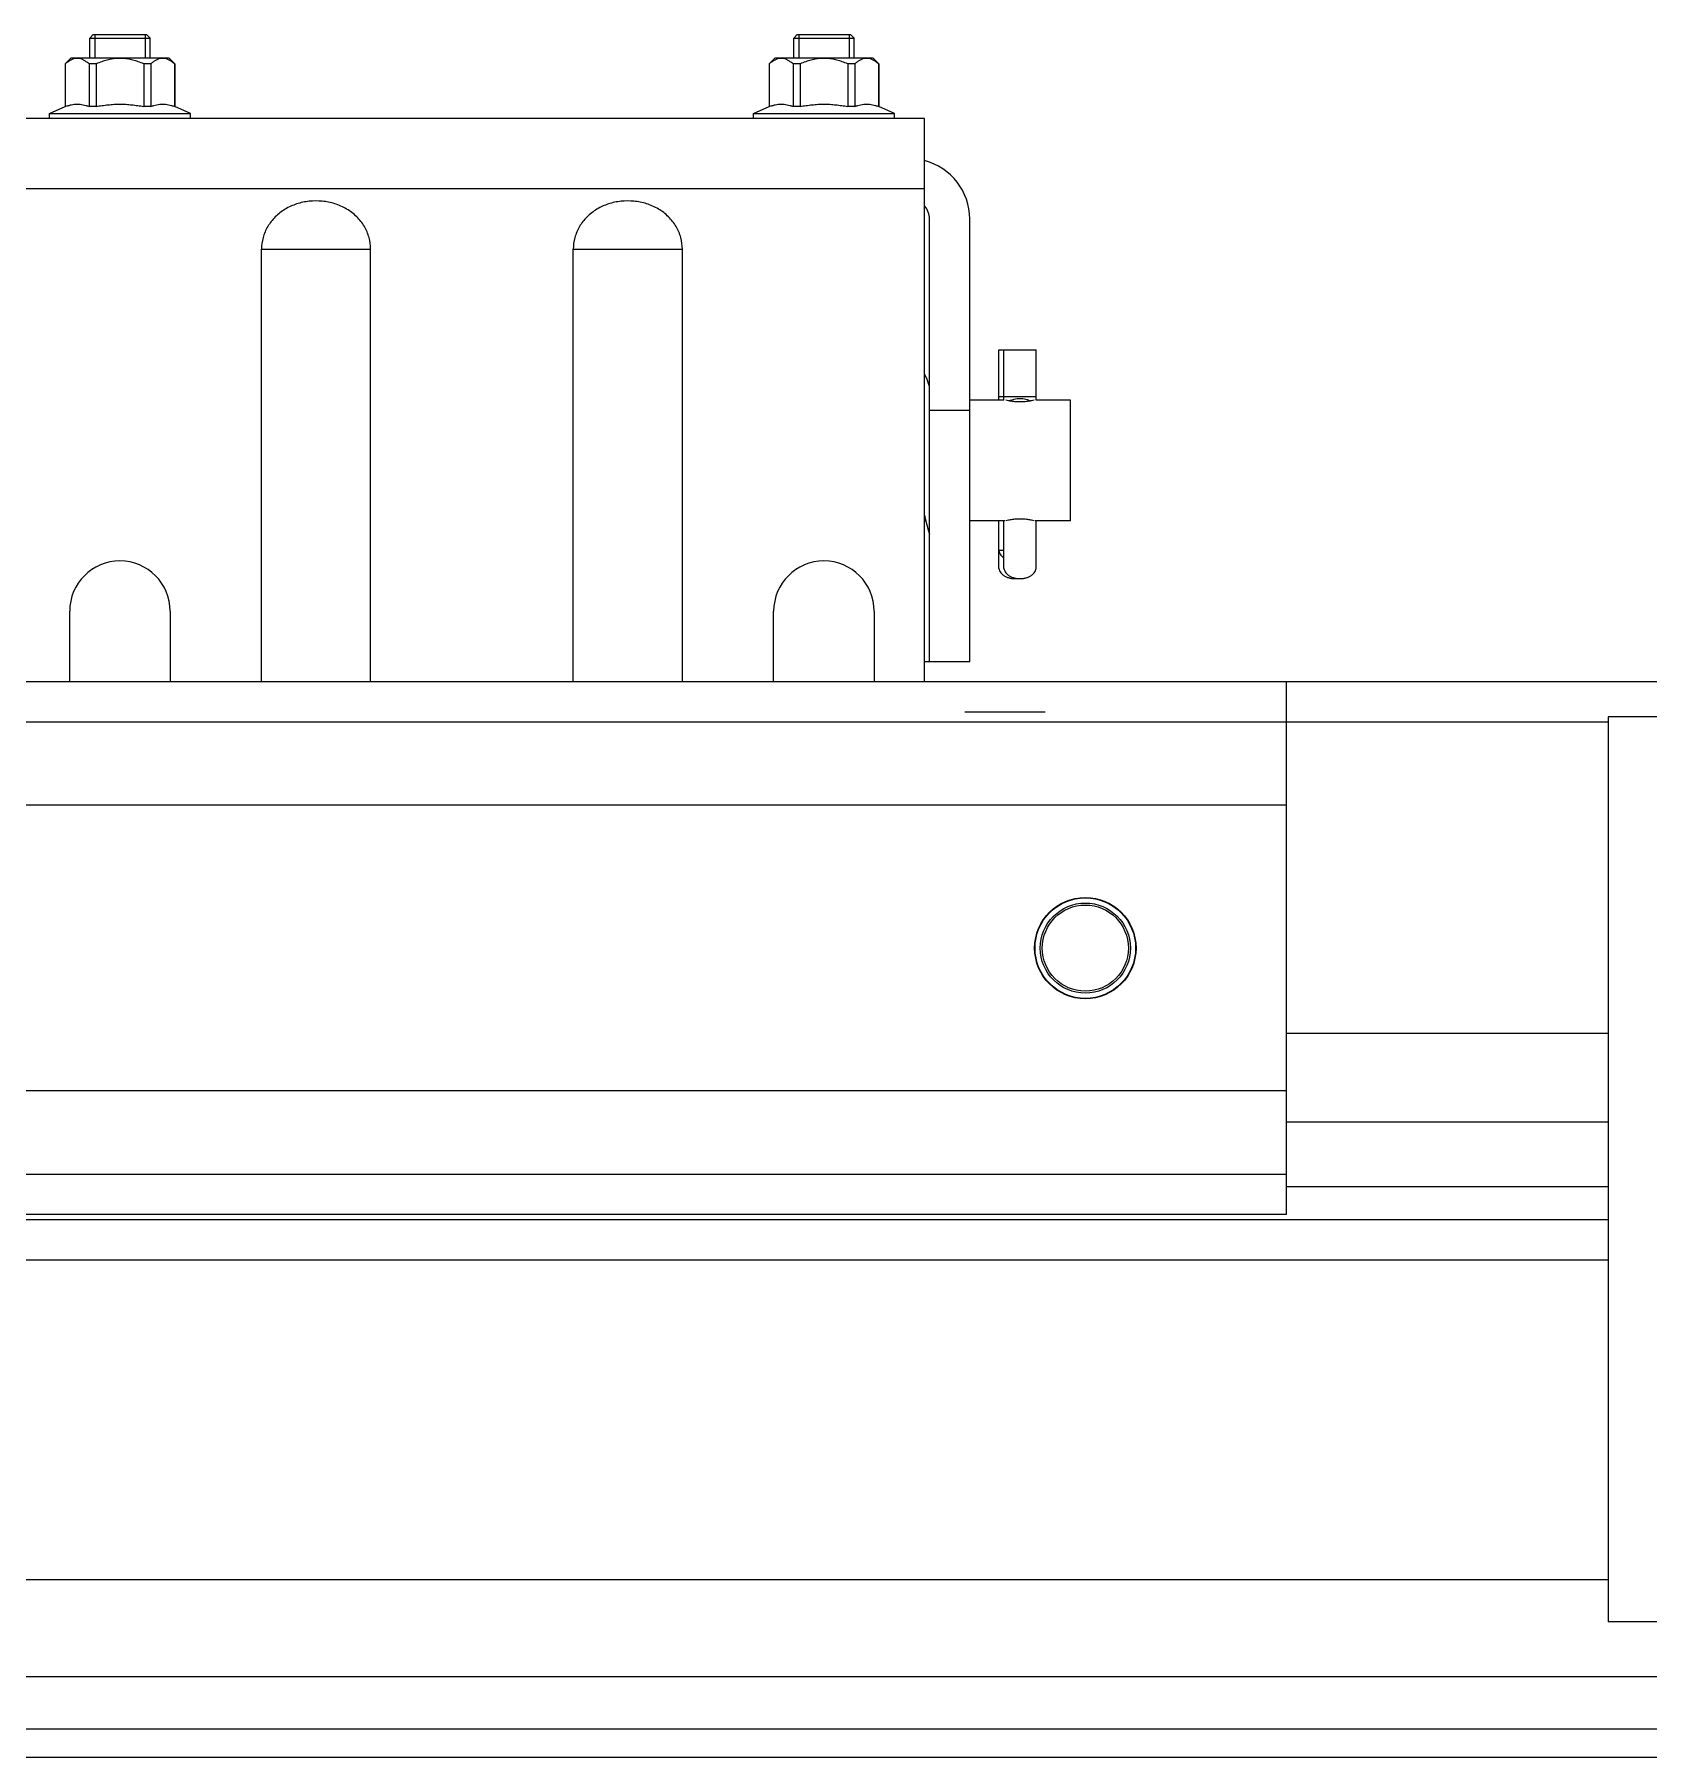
# Model space of a CAD drawing. Header units: millimetres. Extents: x 21899 to 38731, y -5425 to 3612.
# Drawn here: x 29324.5 to 29485, y -2789.9 to -2618.6 of the extents above; entities that cross this region are included whole.
import ezdxf

# ---------------------------------------------------------------- set-up
doc = ezdxf.new("R2010")
doc.units = ezdxf.units.MM

msp = doc.modelspace()

# ---------------------------------------------------------------- linework, layer by layer
at = {"color": 7, "linetype": 'Continuous'}
for p, q in [((29330.04, -2618.92), (29330.39, -2618.56)), ((29330.04, -2620.92), (29330.04, -2618.92)), ((29330.04, -2618.92), (29336.04, -2618.92)), ((29330.39, -2618.56), (29335.69, -2618.56)), ((29336.04, -2618.92), (29335.69, -2618.56)), ((29336.04, -2620.92), (29336.04, -2618.92)), ((29400.04, -2618.92), (29400.39, -2618.56)), ((29400.04, -2620.92), (29400.04, -2618.92)), ((29400.04, -2618.92), (29406.04, -2618.92)), ((29400.39, -2618.56), (29405.69, -2618.56)), ((29406.04, -2618.92), (29405.69, -2618.56)), ((29406.04, -2620.92), (29406.04, -2618.92)), ((29328.16, -2620.92), (29327.59, -2621.49)), ((29327.59, -2621.49), (29327.59, -2625.73)), ((29327.6, -2621.49), (29327.59, -2621.49)), ((29327.6, -2621.49), (29327.6, -2625.73)), ((29337.92, -2620.92), (29328.16, -2620.92)), ((29329.97, -2621.49), (29329.97, -2625.73)), ((29330.67, -2621.49), (29329.97, -2621.49)), ((29330.67, -2621.49), (29330.67, -2625.73)), ((29335.41, -2621.49), (29335.41, -2625.73)), ((29336.11, -2621.49), (29335.41, -2621.49)), ((29336.11, -2621.49), (29336.11, -2625.73)), ((29337.92, -2620.92), (29338.49, -2621.49)), ((29338.47, -2621.49), (29338.47, -2625.73)), ((29338.49, -2621.49), (29338.47, -2621.49)), ((29338.49, -2621.49), (29338.49, -2625.73)), ((29398.16, -2620.92), (29397.59, -2621.49)), ((29397.59, -2621.49), (29397.59, -2625.73)), ((29397.6, -2621.49), (29397.59, -2621.49)), ((29397.6, -2621.49), (29397.6, -2625.73)), ((29407.92, -2620.92), (29398.16, -2620.92)), ((29399.97, -2621.49), (29399.97, -2625.73)), ((29400.67, -2621.49), (29399.97, -2621.49)), ((29400.67, -2621.49), (29400.67, -2625.73)), ((29405.41, -2621.49), (29405.41, -2625.73)), ((29406.11, -2621.49), (29405.41, -2621.49)), ((29406.11, -2621.49), (29406.11, -2625.73)), ((29407.92, -2620.92), (29408.49, -2621.49)), ((29408.47, -2621.49), (29408.47, -2625.73)), ((29408.49, -2621.49), (29408.47, -2621.49)), ((29408.49, -2621.49), (29408.49, -2625.73)), ((29326.04, -2626.42), (29327.59, -2625.73)), ((29326.04, -2626.92), (29326.04, -2626.42)), ((29326.04, -2626.42), (29340.04, -2626.42)), ((29327.6, -2625.73), (29327.59, -2625.73)), ((29330.67, -2625.73), (29329.97, -2625.73)), ((29336.11, -2625.73), (29335.41, -2625.73)), ((29338.49, -2625.73), (29338.47, -2625.73)), ((29340.04, -2626.42), (29338.49, -2625.73)), ((29340.04, -2626.92), (29340.04, -2626.42)), ((29396.04, -2626.42), (29397.59, -2625.73)), ((29396.04, -2626.42), (29410.04, -2626.42)), ((29396.04, -2626.92), (29396.04, -2626.42)), ((29397.6, -2625.73), (29397.59, -2625.73)), ((29400.67, -2625.73), (29399.97, -2625.73)), ((29406.11, -2625.73), (29405.41, -2625.73)), ((29408.49, -2625.73), (29408.47, -2625.73)), ((29410.04, -2626.42), (29408.49, -2625.73)), ((29410.04, -2626.92), (29410.04, -2626.42)), ((29413.04, -2626.92), (29323.04, -2626.92)), ((29413.04, -2682.92), (29413.04, -2626.92)), ((29413.54, -2680.92), (29413.54, -2636.92)), ((29417.54, -2680.92), (29417.54, -2636.92)), ((29347.11, -2682.92), (29347.11, -2639.92)), ((29357.96, -2682.92), (29357.96, -2639.92)), ((29378.11, -2682.92), (29378.11, -2639.92)), ((29388.96, -2682.92), (29388.96, -2639.92)), ((29420.44, -2649.92), (29424.14, -2649.92)), ((29420.44, -2654.92), (29420.44, -2649.92)), ((29420.94, -2654.92), (29420.94, -2649.92)), ((29424.14, -2654.92), (29424.14, -2649.92)), ((29420.94, -2654.92), (29417.54, -2654.92)), ((29427.54, -2654.92), (29424.14, -2654.92)), ((29427.54, -2666.92), (29427.54, -2654.92)), ((29413.17, -2666.92), (29413.04, -2666.92)), ((29421.04, -2666.92), (29417.54, -2666.92)), ((29420.44, -2671.66), (29420.44, -2666.92)), ((29420.94, -2671.66), (29420.94, -2666.92)), ((29427.54, -2666.92), (29424.04, -2666.92)), ((29424.14, -2671.66), (29424.14, -2666.92)), ((29420.94, -2669.89), (29420.44, -2669.89)), ((29328.04, -2682.92), (29328.04, -2675.92)), ((29338.04, -2675.92), (29338.04, -2682.92)), ((29398.04, -2682.92), (29398.04, -2675.92)), ((29408.04, -2675.92), (29408.04, -2682.92)), ((29413.04, -2680.92), (29417.54, -2680.92)), ((29162.03, -2682.92), (29664.03, -2682.92)), ((29449.03, -2735.92), (29449.03, -2682.92)), ((29449.03, -2695.22), (29179.03, -2695.22)), ((29449.03, -2723.62), (29179.03, -2723.62)), ((29162.03, -2736.42), (29481.03, -2736.42)), ((29449.03, -2735.92), (29179.03, -2735.92)), ((29665.09, -2789.92), (29134.03, -2789.92))]:
    msp.add_line(p, q, dxfattribs=at)
at = {"color": 2, "linetype": 'Continuous'}
for p, q in [((29330.54, -2618.56), (29330.54, -2620.92)), ((29335.54, -2618.56), (29335.54, -2620.92)), ((29400.54, -2618.56), (29400.54, -2620.92)), ((29405.54, -2618.56), (29405.54, -2620.92))]:
    msp.add_line(p, q, dxfattribs=at)
at = {"color": 9, "linetype": 'Continuous'}
for p, q in [((29413.04, -2633.92), (29323.04, -2633.92)), ((29347.11, -2639.92), (29357.96, -2639.92)), ((29378.11, -2639.92), (29388.96, -2639.92)), ((29413.54, -2655.92), (29417.54, -2655.92)), ((29424.14, -2654.61), (29420.44, -2654.61)), ((29162.03, -2686.92), (29481.03, -2686.92)), ((29449.03, -2717.88), (29481.03, -2717.88)), ((29449.03, -2726.7), (29481.03, -2726.7)), ((29449.03, -2731.92), (29179.03, -2731.92)), ((29449.03, -2733.12), (29481.03, -2733.12)), ((29162.03, -2740.42), (29481.03, -2740.42)), ((29162.03, -2772.22), (29481.03, -2772.22)), ((29162.03, -2781.86), (29664.03, -2781.86)), ((29140.35, -2787.06), (29664.03, -2787.06))]:
    msp.add_line(p, q, dxfattribs=at)
at = {"color": 3, "linetype": 'Continuous'}
for p, q in [((29417.04, -2685.92), (29425.04, -2685.92)), ((29417.04, -2685.92), (29425.04, -2685.92)), ((29541.02, -2686.42), (29481.03, -2686.42)), ((29481.03, -2686.42), (29481.03, -2776.42)), ((29541.02, -2776.42), (29481.03, -2776.42))]:
    msp.add_line(p, q, dxfattribs=at)
at = {"color": 7, "linetype": 'Continuous'}
for points in [[(29413.54, -2653.57), (29413.3, -2652.88), (29413.04, -2652.3)], [(29413.04, -2666.37), (29413.15, -2666.84), (29413.4, -2667.81), (29413.54, -2668.26)]]:
    msp.add_lwpolyline(points, dxfattribs=at)
for radius in [5.04, 4.48]:
    msp.add_circle((29429.03, -2709.42), radius, dxfattribs=at)
at = {"color": 9, "linetype": 'Continuous'}
for radius in [5, 4.28]:
    msp.add_circle((29429.03, -2709.42), radius, dxfattribs=at)
at = {"color": 7, "linetype": 'Continuous'}
for centre, radius, end in [((29411.54, -2636.92), 6, 75.4804), ((29411.54, -2636.92), 2, 40.7746), ((29333.04, -2675.92), 5, 180), ((29403.04, -2675.92), 5, 180)]:
    msp.add_arc(centre, radius, 0, end, dxfattribs=at)
for points, start_tangent, end_tangent in [([(29329.97, -2621.49), (29329.69, -2621.27), (29329.43, -2621.11), (29329.17, -2621), (29328.91, -2620.95), (29328.66, -2620.95), (29328.41, -2621), (29328.15, -2621.11), (29327.88, -2621.27), (29327.6, -2621.49)], (-0.754808, 0.655945), (-0.754808, -0.655945)), ([(29335.41, -2621.49), (29334.85, -2621.27), (29334.32, -2621.11), (29333.8, -2621), (29333.29, -2620.95), (29332.78, -2620.95), (29332.28, -2621), (29331.76, -2621.11), (29331.23, -2621.27), (29330.67, -2621.49)], (-0.917161, 0.398517), (-0.917161, -0.398517)), ([(29338.47, -2621.49), (29338.2, -2621.27), (29337.93, -2621.11), (29337.67, -2621), (29337.42, -2620.95), (29337.16, -2620.95), (29336.91, -2621), (29336.65, -2621.11), (29336.38, -2621.27), (29336.11, -2621.49)], (-0.754808, 0.655945), (-0.754808, -0.655945)), ([(29399.97, -2621.49), (29399.69, -2621.27), (29399.43, -2621.11), (29399.17, -2621), (29398.91, -2620.95), (29398.66, -2620.95), (29398.41, -2621), (29398.15, -2621.11), (29397.88, -2621.27), (29397.6, -2621.49)], (-0.754808, 0.655945), (-0.754808, -0.655945)), ([(29405.41, -2621.49), (29404.85, -2621.27), (29404.32, -2621.11), (29403.8, -2621), (29403.29, -2620.95), (29402.78, -2620.95), (29402.28, -2621), (29401.76, -2621.11), (29401.23, -2621.27), (29400.67, -2621.49)], (-0.917161, 0.398517), (-0.917161, -0.398517)), ([(29408.47, -2621.49), (29408.2, -2621.27), (29407.93, -2621.11), (29407.67, -2621), (29407.42, -2620.95), (29407.16, -2620.95), (29406.91, -2621), (29406.65, -2621.11), (29406.38, -2621.27), (29406.11, -2621.49)], (-0.754808, 0.655945), (-0.754808, -0.655945)), ([(29327.6, -2625.73), (29327.9, -2625.63), (29328.2, -2625.56), (29328.49, -2625.51), (29328.79, -2625.5), (29329.08, -2625.51), (29329.38, -2625.56), (29329.67, -2625.63), (29329.97, -2625.73)], (0.934078, 0.357068), (0.934078, -0.357068)), ([(29330.67, -2625.73), (29331.27, -2625.63), (29331.86, -2625.56), (29332.45, -2625.51), (29333.04, -2625.5), (29333.63, -2625.51), (29334.22, -2625.56), (29334.81, -2625.63), (29335.41, -2625.73)], (0.98222, 0.187736), (0.98222, -0.187736)), ([(29336.11, -2625.73), (29336.41, -2625.63), (29336.7, -2625.56), (29337, -2625.51), (29337.29, -2625.5), (29337.58, -2625.51), (29337.88, -2625.56), (29338.17, -2625.63), (29338.47, -2625.73)], (0.934078, 0.357068), (0.934078, -0.357068)), ([(29397.6, -2625.73), (29397.9, -2625.63), (29398.2, -2625.56), (29398.49, -2625.51), (29398.79, -2625.5), (29399.08, -2625.51), (29399.38, -2625.56), (29399.67, -2625.63), (29399.97, -2625.73)], (0.934078, 0.357068), (0.934078, -0.357068)), ([(29400.67, -2625.73), (29401.27, -2625.63), (29401.86, -2625.56), (29402.45, -2625.51), (29403.04, -2625.5), (29403.63, -2625.51), (29404.22, -2625.56), (29404.81, -2625.63), (29405.41, -2625.73)], (0.98222, 0.187736), (0.98222, -0.187736)), ([(29406.11, -2625.73), (29406.41, -2625.63), (29406.7, -2625.56), (29407, -2625.51), (29407.29, -2625.5), (29407.58, -2625.51), (29407.88, -2625.56), (29408.17, -2625.63), (29408.47, -2625.73)], (0.934078, 0.357068), (0.934078, -0.357068)), ([(29357.96, -2639.92), (29357.81, -2638.76), (29357.34, -2637.66), (29356.58, -2636.7), (29355.58, -2635.92), (29354.4, -2635.4), (29353.15, -2635.15), (29351.86, -2635.15), (29350.61, -2635.42), (29349.47, -2635.94), (29348.48, -2636.71), (29347.73, -2637.67), (29347.27, -2638.77), (29347.11, -2639.92)], (0.000029, 1), (0, -1)), ([(29388.96, -2639.92), (29388.81, -2638.76), (29388.34, -2637.66), (29387.58, -2636.7), (29386.58, -2635.92), (29385.4, -2635.4), (29384.15, -2635.15), (29382.86, -2635.15), (29381.61, -2635.42), (29380.47, -2635.94), (29379.48, -2636.71), (29378.73, -2637.67), (29378.27, -2638.77), (29378.11, -2639.92)], (0.000029, 1), (0, -1)), ([(29423.95, -2654.94), (29423.69, -2654.99), (29423.29, -2655.06), (29422.8, -2655.1), (29422.28, -2655.1), (29421.79, -2655.06), (29421.39, -2654.99), (29421.13, -2654.94)], (-0.973267, -0.229678), (-0.973275, 0.229642)), ([(29421.5, -2655.01), (29421.51, -2655), (29421.72, -2654.9), (29421.96, -2654.82), (29422.24, -2654.78), (29422.54, -2654.76), (29422.83, -2654.78), (29423.11, -2654.82), (29423.36, -2654.9), (29423.56, -2655), (29423.58, -2655.01)], (0.847255, 0.531187), (0.847315, -0.53109)), ([(29421.13, -2666.89), (29421.39, -2666.84), (29421.79, -2666.77), (29422.28, -2666.73), (29422.8, -2666.73), (29423.29, -2666.77), (29423.69, -2666.84), (29423.95, -2666.89)], (0.973258, 0.229714), (0.973267, -0.229677)), ([(29420.44, -2669.89), (29420.51, -2670.12), (29420.64, -2670.34), (29420.84, -2670.54), (29420.93, -2670.6)], (0.138104, -0.990418), (0.831637, -0.555319)), ([(29420.44, -2671.66), (29420.51, -2671.89), (29420.64, -2672.11), (29420.84, -2672.3), (29421.09, -2672.46), (29421.38, -2672.58), (29421.7, -2672.66), (29422.04, -2672.68), (29422.29, -2672.67)], (0.138104, -0.990418), (0.99383, 0.110915)), ([(29420.94, -2671.66), (29421.01, -2671.89), (29421.14, -2672.11), (29421.34, -2672.3), (29421.59, -2672.46), (29421.88, -2672.58), (29422.2, -2672.66), (29422.54, -2672.68), (29422.87, -2672.66), (29423.2, -2672.58), (29423.49, -2672.46), (29423.74, -2672.3), (29423.93, -2672.11), (29424.07, -2671.89), (29424.14, -2671.66)], (0.138104, -0.990418), (0.138104, 0.990418))]:
    msp.add_spline(points, degree=3, dxfattribs=dict(at, start_tangent=start_tangent, end_tangent=end_tangent))

doc.saveas('drawing.dxf')
